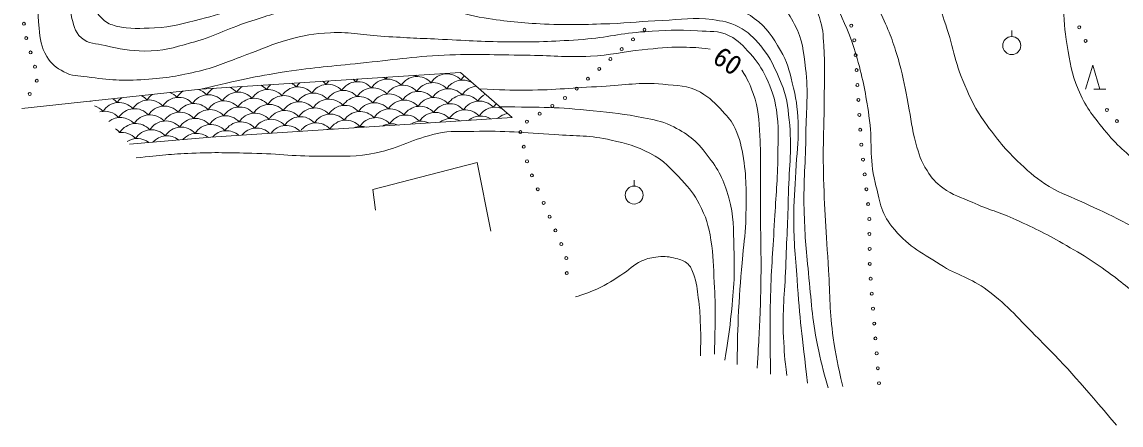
# Model space of a CAD drawing. Units: millimetres, scale not verified. Extents: x 40000 to 680000, y 20000 to 380000.
# Drawn here: x 311765 to 385188, y 240204 to 267156 of the extents above; entities that cross this region are included whole.
import ezdxf
from ezdxf.enums import TextEntityAlignment as Align

# ---------------------------------------------------------------- set-up
doc = ezdxf.new("R2010")
doc.units = ezdxf.units.MM
doc.header["$LTSCALE"] = 1000
doc.layers.add('M-WORK', color=1, linetype='Continuous', lineweight=13)
doc.styles.add('ＭＳ ゴシック', font='')
doc.styles.get('ＭＳ ゴシック').set_extended_font_data('MS Gothic')

msp = doc.modelspace()

# ---------------------------------------------------------------- linework, layer by layer
at = {"layer": 'M-WORK'}
for p, q in [((377889, 266176), (377889, 266576)), ((323715, 262662), (341053, 263784)), ((341053, 263784), (344508, 260760)), ((382814, 262662), (383294, 264262)), ((383294, 264262), (383774, 262662)), ((311765, 261370), (323715, 262662)), ((384174, 262662), (383374, 262662)), ((344508, 260760), (324373, 259451)), ((324373, 259451), (318959, 258976)), ((335208, 255944), (342166, 257765)), ((342166, 257765), (343077, 253164)), ((352661, 256182), (352661, 256582)), ((335387, 254578), (335208, 255944))]:
    msp.add_line(p, q, dxfattribs=at)
for centre, radius in [((311895, 267037), 100), ((353353, 266632), 100), ((367164, 266910), 100), ((382395, 266799), 100), ((312048, 266076), 100), ((352588, 265988), 100), ((367370, 265932), 100), ((377889, 265576), 600), ((382815, 265891), 100), ((312340, 265119), 100), ((351829, 265338), 100), ((351077, 264678), 100), ((367457, 264937), 100), ((312631, 264162), 100), ((350325, 264019), 100), ((367520, 263939), 100), ((312755, 263222), 100), ((349573, 263359), 100), ((367582, 262941), 100), ((312284, 262340), 100), ((348044, 262075), 100), ((348822, 262700), 100), ((347195, 261547), 100), ((367644, 261943), 100), ((346346, 261018), 100), ((367706, 260945), 100), ((384242, 261273), 100), ((345497, 260490), 100), ((367768, 259947), 100), ((384911, 260530), 100), ((345065, 259788), 100), ((345286, 258812), 100), ((367838, 258949), 100), ((345507, 257837), 100), ((367951, 257956), 100), ((345828, 256894), 100), ((368064, 256962), 100), ((346222, 255975), 100), ((352661, 255582), 600), ((368177, 255969), 100), ((346615, 255056), 100), ((368290, 254975), 100), ((347009, 254137), 100), ((368372, 253980), 100), ((347403, 253218), 100), ((368382, 252980), 100), ((347797, 252299), 100), ((368393, 251980), 100), ((348130, 251366), 100), ((348162, 250366), 100), ((368403, 250980), 100), ((368460, 249982), 100), ((368540, 248985), 100), ((368620, 247988), 100), ((368701, 246992), 100), ((368781, 245995), 100), ((368861, 244998), 100), ((368941, 244001), 100), ((369022, 243004), 100)]:
    msp.add_circle(centre, radius, dxfattribs=at)
for centre, start, end in [((339120, 262847), 143.26295, 148.1301), ((340160, 262436), 41.8699, 148.1301), ((339120, 262847), 41.8699, 44.14053), ((341113, 263021), 145.93964, 148.1301), ((327166, 261801), 41.8699, 63.71512), ((329158, 261975), 127.6142, 148.1301), ((329158, 261975), 41.8699, 59.78928), ((331151, 262149), 131.17476, 148.1301), ((332190, 261738), 41.8699, 148.1301), ((331151, 262149), 41.8699, 56.22872), ((333143, 262324), 134.46721, 148.1301), ((334183, 261913), 41.8699, 148.1301), ((333143, 262324), 41.8699, 52.93627), ((335135, 262498), 137.55326, 148.1301), ((336175, 262087), 41.8699, 148.1301), ((335135, 262498), 41.8699, 49.85022), ((337128, 262672), 140.47506, 148.1301), ((337215, 261676), 41.8699, 148.1301), ((338168, 262261), 41.8699, 148.1301), ((337128, 262672), 41.8699, 46.92842), ((339207, 261850), 41.8699, 148.1301), ((341200, 262025), 59.66959, 148.1301), ((342152, 262610), 131.46036, 148.1301), ((342240, 261614), 95.83655, 148.1301), ((319196, 261103), 41.8699, 64.51372), ((321189, 261278), 124.05145, 148.1301), ((321189, 261278), 41.8699, 68.29515), ((323181, 261452), 119.72407, 148.1301), ((324221, 261041), 41.8699, 148.1301), ((323181, 261452), 41.8699, 72.62253), ((325173, 261626), 119.22728, 148.1301), ((326213, 261215), 41.8699, 148.1301), ((325173, 261626), 41.8699, 68.1762), ((327166, 261801), 123.68836, 148.1301), ((328206, 261390), 41.8699, 148.1301), ((329245, 260979), 41.8699, 148.1301), ((330198, 261564), 41.8699, 148.1301), ((331238, 261153), 41.8699, 148.1301), ((333230, 261327), 41.8699, 148.1301), ((334270, 260916), 41.8699, 148.1301), ((335223, 261502), 41.8699, 148.1301), ((336262, 261091), 41.8699, 148.1301), ((338255, 261265), 41.8699, 148.1301), ((340247, 261439), 41.8699, 148.1301), ((341287, 261028), 41.8699, 148.1301), ((343279, 261203), 116.40237, 148.1301), ((317204, 260929), 131.24644, 133.7135), ((316251, 260344), 41.8699, 73.50771), ((318244, 260518), 41.8699, 148.1301), ((317204, 260929), 41.8699, 61.10016), ((319196, 261103), 127.83288, 148.1301), ((320236, 260692), 41.8699, 148.1301), ((321276, 260282), 41.8699, 148.1301), ((322228, 260867), 41.8699, 148.1301), ((323268, 260456), 41.8699, 148.1301), ((325261, 260630), 41.8699, 148.1301), ((326300, 260219), 41.8699, 148.1301), ((327253, 260804), 41.8699, 148.1301), ((328293, 260394), 41.8699, 148.1301), ((330285, 260568), 41.8699, 148.1301), ((331325, 260157), 41.8699, 148.1301), ((332278, 260742), 41.8699, 148.1301), ((333317, 260331), 41.8699, 148.1301), ((335310, 260506), 41.8699, 148.1301), ((337302, 260680), 41.8699, 148.1301), ((338342, 260269), 41.8699, 148.1301), ((339295, 260854), 41.8699, 148.1301), ((340334, 260443), 41.8699, 148.1301), ((342327, 260618), 41.8699, 148.1301), ((343366, 260207), 69.59811, 148.1301), ((344319, 260792), 134.18027, 148.1301), ((317291, 259933), 41.8699, 104.7223), ((318331, 259522), 41.8699, 128.19538), ((319283, 260107), 41.8699, 148.1301), ((320323, 259696), 41.8699, 148.1301), ((322316, 259871), 41.8699, 148.1301), ((323355, 259460), 41.8699, 148.1301), ((324308, 260045), 41.8699, 148.1301), ((325348, 259634), 41.8699, 148.1301), ((327340, 259808), 41.8699, 148.1301), ((329333, 259983), 41.8699, 148.1301), ((330372, 259572), 41.8699, 148.1301), ((332365, 259746), 41.8699, 148.1301), ((334357, 259920), 41.8699, 148.1301), ((335397, 259509), 41.8699, 148.1301), ((336350, 260095), 41.8699, 148.1301), ((337389, 259684), 41.8699, 148.1301), ((339382, 259858), 41.8699, 148.1301), ((340421, 259447), 60.46614, 126.97162), ((341374, 260032), 41.8699, 148.1301), ((342414, 259621), 56.89554, 130.54222), ((344406, 259796), 99.43043, 133.83727), ((317378, 258937), 41.8699, 60.06135), ((319371, 259111), 41.8699, 148.1301), ((320410, 258700), 41.8699, 148.1301), ((321363, 259285), 41.8699, 148.1301), ((322403, 258874), 41.8699, 148.1301), ((324395, 259049), 41.8699, 148.1301), ((326388, 259223), 41.8699, 148.1301), ((327427, 258812), 45.69974, 141.73802), ((328380, 259397), 41.8699, 148.1301), ((329420, 258986), 42.9988, 144.43896), ((331412, 259161), 41.8699, 147.03947), ((332452, 258750), 82.05504, 105.38271), ((333404, 259335), 41.8699, 148.1301), ((334444, 258924), 74.38026, 113.0575), ((336437, 259098), 68.92268, 118.51508), ((338429, 259273), 64.41459, 123.02317), ((318418, 258526), 41.8699, 98.28534), ((319458, 258115), 51.16504, 122.63666), ((321450, 258289), 51.21091, 138.8288), ((323443, 258463), 51.25681, 138.78289), ((325435, 258638), 48.52055, 138.9172)]:
    msp.add_arc(centre, 1250, start, end, dxfattribs=at)
for points, knots in [([(313621, 286002), (313924, 285044), (314001, 284742), (314172, 283918), (314420, 282726), (314483, 282037), (314514, 280821), (314548, 279458), (314506, 278692), (314392, 277334), (314255, 275705), (314125, 274795), (313831, 273188), (313580, 271813), (313234, 271083), (313026, 269701), (312854, 268560), (312801, 267899), (312904, 266750), (312973, 265983), (313032, 265514), (313416, 264848), (313716, 264327), (314037, 264114), (314563, 263823), (315109, 263521), (315504, 263563), (316123, 263482), (317617, 263287), (318474, 263203), (319976, 263311), (321409, 263414), (322214, 263534), (323610, 263872), (324883, 264181), (325545, 264532), (326780, 264970), (327860, 265352), (328429, 265677), (329536, 265969), (330618, 266255), (331246, 266381), (332365, 266433), (333786, 266499), (334578, 266274), (335998, 266189), (337503, 266099), (338346, 266060), (339851, 265994), (341661, 265914), (342674, 265825), (344485, 265823), (346353, 265821), (347402, 265849), (349265, 265994), (350882, 266120), (351767, 266411), (353386, 266506), (354755, 266586), (355530, 266658), (356898, 266555), (357733, 266491), (358269, 266611), (359019, 266238), (359660, 265918), (359935, 265579), (360409, 265043), (360910, 264477), (361165, 264119), (361482, 263433), (361851, 262635), (362035, 262157), (362165, 261287), (362342, 260109), (362281, 259430), (362263, 258239), (362237, 256541), (362131, 255593), (362043, 253898), (361941, 251926), (361829, 250824), (361775, 248850), (361719, 246803), (361732, 246120), (361775, 243607)], [0, 0, 0, 0, 1, 1, 1, 2, 2, 2, 3, 3, 3, 4, 4, 4, 5, 5, 5, 6, 6, 6, 7, 7, 7, 8, 8, 8, 9, 9, 9, 10, 10, 10, 11, 11, 11, 12, 12, 12, 13, 13, 13, 14, 14, 14, 15, 15, 15, 16, 16, 16, 17, 17, 17, 18, 18, 18, 19, 19, 19, 20, 20, 20, 21, 21, 21, 22, 22, 22, 23, 23, 23, 24, 24, 24, 25, 25, 25, 26, 26, 26, 27, 27, 27, 28, 28, 28, 28]), ([(362860, 243509), (362712, 244709), (362692, 245067), (362641, 246070), (362548, 247897), (362724, 248924), (362787, 250752), (362854, 252677), (362921, 253753), (362970, 255678), (363019, 257602), (363223, 258691), (363019, 260604), (362914, 261583), (362864, 262160), (362482, 263067), (362052, 264089), (361818, 264697), (361116, 265555), (360633, 266146), (360307, 266471), (359629, 266823), (359005, 267147), (358594, 267221), (357897, 267311), (356593, 267478), (355846, 267305), (354532, 267262), (353168, 267217), (352409, 267090), (351045, 267042), (349341, 266984), (348383, 266945), (346680, 267018), (345092, 267086), (344201, 267181), (342631, 267433), (340906, 267709), (339999, 268185), (338266, 268408), (336574, 268626), (335605, 268628), (333901, 268554), (332414, 268490), (331579, 268366), (330121, 268067), (328842, 267804), (328143, 267571), (326902, 267164), (325370, 266663), (324581, 266170), (323025, 265750), (321858, 265435), (321185, 265195), (319976, 265213), (318928, 265230), (318339, 265342), (317318, 265579), (316684, 265727), (316222, 265662), (315733, 266091), (315240, 266525), (315209, 266990), (315050, 267628), (314823, 268538), (314794, 269079), (314806, 270018), (314823, 271311), (315029, 272024), (315172, 273310), (315306, 274510), (315378, 275183), (315514, 276382), (315690, 277945), (315903, 278811), (315977, 280382), (316029, 281476), (316094, 282103), (315928, 283186), (315790, 284093), (315685, 284450), (315344, 285461)], [0, 0, 0, 0, 1, 1, 1, 2, 2, 2, 3, 3, 3, 4, 4, 4, 5, 5, 5, 6, 6, 6, 7, 7, 7, 8, 8, 8, 9, 9, 9, 10, 10, 10, 11, 11, 11, 12, 12, 12, 13, 13, 13, 14, 14, 14, 15, 15, 15, 16, 16, 16, 17, 17, 17, 18, 18, 18, 19, 19, 19, 20, 20, 20, 21, 21, 21, 22, 22, 22, 23, 23, 23, 24, 24, 24, 25, 25, 25, 26, 26, 26, 27, 27, 27, 27]), ([(318338, 284522), (318471, 284161), (318517, 284010), (318544, 283667), (318578, 283254), (318520, 283013), (318403, 282616), (318217, 281981), (318017, 281658), (317742, 281055), (317389, 280281), (317022, 279913), (316794, 279093), (316586, 278344), (316557, 277901), (316485, 277126), (316365, 275835), (316397, 275105), (316355, 273810), (316320, 272714), (316270, 272101), (316282, 271005), (316291, 270089), (316205, 269553), (316428, 268664), (316575, 268081), (316737, 267725), (317184, 267323), (317469, 267067), (317690, 266976), (318062, 266884), (319034, 266644), (319622, 266731), (320623, 266762), (321844, 266800), (322508, 267059), (323695, 267347), (325464, 267776), (326409, 268185), (328158, 268688), (329790, 269159), (330680, 269539), (332353, 269835), (333880, 270105), (334752, 270200), (336303, 270249), (337390, 270284), (338003, 270248), (339083, 270127), (340336, 269987), (341007, 269712), (342253, 269518), (343616, 269305), (344388, 269224), (345765, 269152), (347934, 269039), (349153, 269144), (351325, 269127), (353049, 269114), (354033, 269326), (355739, 269079), (356876, 268914), (357512, 268760), (358592, 268371), (359443, 268066), (359960, 267928), (360690, 267396), (361565, 266758), (361895, 266183), (362445, 265250), (362903, 264474), (363003, 263953), (363226, 263080), (363483, 262072), (363571, 261485), (363616, 260446), (363665, 259331), (363548, 258707), (363494, 257593), (363433, 256316), (363336, 255603), (363323, 254325), (363306, 252608), (363428, 251648), (363543, 249935), (363726, 247217), (363856, 246319), (364250, 242997)], [0, 0, 0, 0, 1, 1, 1, 2, 2, 2, 3, 3, 3, 4, 4, 4, 5, 5, 5, 6, 6, 6, 7, 7, 7, 8, 8, 8, 9, 9, 9, 10, 10, 10, 11, 11, 11, 12, 12, 12, 13, 13, 13, 14, 14, 14, 15, 15, 15, 16, 16, 16, 17, 17, 17, 18, 18, 18, 19, 19, 19, 20, 20, 20, 21, 21, 21, 22, 22, 22, 23, 23, 23, 24, 24, 24, 25, 25, 25, 26, 26, 26, 27, 27, 27, 28, 28, 28, 29, 29, 29, 29]), ([(365625, 242692), (365242, 244020), (365151, 244421), (364917, 245545), (364530, 247406), (364502, 248482), (364308, 250373), (364137, 252035), (364059, 252971), (364015, 254641), (363962, 256622), (364117, 257732), (364137, 259713), (364154, 261409), (364316, 262371), (364113, 264054), (363971, 265224), (363928, 265937), (363381, 266981), (362824, 268044), (362371, 268592), (361479, 269395), (360635, 270155), (360086, 270536), (359040, 270980), (357876, 271474), (357129, 271517), (355870, 271638), (354247, 271795), (353329, 271518), (351700, 271468), (349576, 271402), (348386, 271336), (346262, 271346), (344127, 271356), (342931, 271429), (340799, 271541), (339560, 271606), (338864, 271635), (337629, 271760), (336448, 271880), (335801, 272088), (334617, 272151), (333105, 272230), (332235, 272387), (330742, 272142), (329875, 271999), (329411, 271807), (328580, 271524), (327467, 271145), (326882, 270823), (325767, 270451), (324696, 270093), (324093, 269882), (322987, 269654), (322101, 269472), (321599, 269318), (320695, 269329), (320016, 269337), (319555, 269210), (318971, 269557), (318474, 269852), (318328, 270207), (318045, 270711), (317738, 271255), (317648, 271611), (317524, 272223), (317401, 272834), (317368, 273197), (317443, 273816), (317525, 274489), (317668, 274853), (317898, 275491), (318208, 276346), (318525, 276767), (318841, 277620), (319208, 278609), (319424, 279169), (319622, 280205), (319770, 280982), (319884, 281433), (319817, 282221), (319747, 283039), (319592, 283394), (319237, 284240)], [0, 0, 0, 0, 1, 1, 1, 2, 2, 2, 3, 3, 3, 4, 4, 4, 5, 5, 5, 6, 6, 6, 7, 7, 7, 8, 8, 8, 9, 9, 9, 10, 10, 10, 11, 11, 11, 12, 12, 12, 13, 13, 13, 14, 14, 14, 15, 15, 15, 16, 16, 16, 17, 17, 17, 18, 18, 18, 19, 19, 19, 20, 20, 20, 21, 21, 21, 22, 22, 22, 23, 23, 23, 24, 24, 24, 25, 25, 25, 26, 26, 26, 27, 27, 27, 28, 28, 28, 28]), ([(355275, 276104), (356299, 275532), (356586, 275384), (357442, 274952), (358868, 274231), (359753, 274005), (361173, 273270), (362076, 272801), (362600, 272544), (363392, 271904), (364200, 271251), (364570, 270775), (365172, 269929), (365822, 269015), (366104, 268440), (366562, 267417), (367023, 266388), (367256, 265795), (367562, 264710), (367976, 263242), (368123, 262393), (368348, 260884), (368607, 259153), (368339, 258120), (368763, 256421), (369062, 255225), (369116, 254435), (369885, 253471), (370883, 252219), (371755, 251796), (373104, 250935), (374282, 250182), (375129, 250063), (376250, 249227), (377724, 248128), (378362, 247283), (379664, 245984), (381817, 243835), (382467, 243016), (384883, 240204)], [0, 0, 0, 0, 1, 1, 1, 2, 2, 2, 3, 3, 3, 4, 4, 4, 5, 5, 5, 6, 6, 6, 7, 7, 7, 8, 8, 8, 9, 9, 9, 10, 10, 10, 11, 11, 11, 12, 12, 12, 13, 13, 13, 13]), ([(391233, 241429), (390749, 242273), (390627, 242488), (390241, 243168), (389658, 244200), (389418, 244831), (388762, 245818), (388177, 246699), (387843, 247195), (387136, 247981), (386391, 248810), (385903, 249215), (385023, 249899), (383735, 250899), (382954, 251388), (381544, 252208), (380267, 252950), (379519, 253312), (378178, 253931), (377055, 254450), (376363, 254593), (375236, 255102), (374462, 255451), (373961, 255547), (373285, 256061), (372798, 256431), (372556, 256699), (372228, 257215), (371813, 257869), (371694, 258308), (371480, 259052), (371194, 260047), (371183, 260639), (370976, 261653), (370755, 262736), (370678, 263355), (370375, 264417), (370029, 265626), (369804, 266303), (369269, 267441), (368678, 268698), (368239, 269354), (367440, 270489), (366591, 271697), (366213, 272100), (365024, 273396)], [0, 0, 0, 0, 1, 1, 1, 2, 2, 2, 3, 3, 3, 4, 4, 4, 5, 5, 5, 6, 6, 6, 7, 7, 7, 8, 8, 8, 9, 9, 9, 10, 10, 10, 11, 11, 11, 12, 12, 12, 13, 13, 13, 14, 14, 14, 15, 15, 15, 15]), ([(371237, 272071), (371728, 271275), (371863, 271020), (372212, 270319), (372781, 269174), (372961, 268469), (373382, 267262), (373966, 265590), (374033, 264558), (374748, 262938), (375193, 261929), (375433, 261342), (376081, 260450), (376923, 259292), (377427, 258651), (378471, 257670), (379166, 257017), (379573, 256653), (380389, 256158), (381254, 255634), (381818, 255488), (382730, 255053), (383735, 254573), (384320, 254347), (385299, 253817), (386638, 253092), (387390, 252672), (388616, 251769), (389431, 251168), (389869, 250796), (390567, 250062), (391100, 249501), (391366, 249151), (391786, 248501), (392497, 247401), (392673, 246660), (393200, 245461), (393526, 244720), (393640, 244276), (393981, 243542), (394306, 242841), (394436, 242605), (394891, 241787)], [0, 0, 0, 0, 1, 1, 1, 2, 2, 2, 3, 3, 3, 4, 4, 4, 5, 5, 5, 6, 6, 6, 7, 7, 7, 8, 8, 8, 9, 9, 9, 10, 10, 10, 11, 11, 11, 12, 12, 12, 13, 13, 13, 14, 14, 14, 14]), ([(364405, 268745), (364742, 268193), (364853, 267978), (365039, 267444), (365281, 266752), (365281, 266322), (365332, 265591), (365433, 264146), (365362, 263332), (365356, 261884), (365349, 260036), (365267, 259000), (365308, 257153), (365364, 254578), (365492, 253139), (365649, 250568), (365757, 248796), (365707, 247790), (365966, 246033), (366154, 244756), (366243, 244298), (366600, 242789)], [0, 0, 0, 0, 1, 1, 1, 2, 2, 2, 3, 3, 3, 4, 4, 4, 5, 5, 5, 6, 6, 6, 7, 7, 7, 7]), ([(381344, 268531), (381387, 267162), (381402, 266726), (381589, 265588), (381779, 264425), (381861, 263746), (382320, 262661), (382810, 261506), (383269, 260936), (384052, 259954), (384909, 258880), (385551, 258421), (386564, 257491), (387778, 256376), (388532, 255835), (389783, 254760), (391267, 253484), (392164, 252838), (393563, 251468), (394844, 250214), (395425, 249379), (396684, 248103), (397394, 247383), (397770, 246950), (398562, 246322), (399316, 245725), (399772, 245403), (400659, 245030), (401575, 244644), (402129, 244430), (403122, 244396), (404096, 244363), (404650, 244514), (405585, 244786), (406690, 245107), (407215, 245540), (408268, 246005), (409595, 246591), (410333, 246933), (411682, 247469), (412799, 247912), (413437, 248133), (414584, 248493), (416211, 249003), (417153, 249182), (418803, 249615), (420240, 249991), (421082, 250079), (422485, 250566), (423503, 250919), (424012, 251272), (424972, 251761), (425596, 252078), (425888, 252369), (426533, 252639), (426809, 252753), (426911, 252798), (427250, 252906)], [0, 0, 0, 0, 1, 1, 1, 2, 2, 2, 3, 3, 3, 4, 4, 4, 5, 5, 5, 6, 6, 6, 7, 7, 7, 8, 8, 8, 9, 9, 9, 10, 10, 10, 11, 11, 11, 12, 12, 12, 13, 13, 13, 14, 14, 14, 15, 15, 15, 16, 16, 16, 17, 17, 17, 18, 18, 18, 19, 19, 19, 19]), ([(357739, 265348), (356885, 265440), (356626, 265455), (355910, 265469), (354851, 265491), (354258, 265393), (353203, 265299), (351845, 265178), (351102, 264920), (349740, 264860), (348046, 264785), (347095, 264918), (345399, 264933), (343275, 264952), (342083, 265031), (339961, 264933), (337772, 264831), (336556, 264626), (334377, 264396), (332441, 264193), (331350, 264130), (329426, 263836), (327175, 263491), (326405, 263296), (323715, 262662)], [0, 0, 0, 0, 1, 1, 1, 2, 2, 2, 3, 3, 3, 4, 4, 4, 5, 5, 5, 6, 6, 6, 7, 7, 7, 8, 8, 8, 8]), ([(360873, 243997), (361011, 246007), (361033, 246552), (361092, 248192), (361191, 250952), (361104, 252501), (361092, 255264), (361085, 256935), (361158, 257875), (361055, 259544), (360987, 260660), (361005, 261324), (360617, 262372), (360381, 263007), (360262, 263271), (359861, 263933)], [0, 0, 0, 0, 1, 1, 1, 2, 2, 2, 3, 3, 3, 4, 4, 4, 5, 5, 5, 5]), ([(342316, 262679), (343843, 262606), (344271, 262600), (345524, 262601), (347470, 262602), (348555, 262762), (350499, 262845), (352089, 262912), (352989, 263159), (354572, 262991), (355569, 262886), (356210, 262948), (357084, 262455), (357748, 262079), (358051, 261746), (358571, 261187), (358947, 260782), (359167, 260541), (359400, 260040), (359747, 259297), (359832, 258827), (359961, 258016), (360203, 256500), (360138, 255625), (360132, 254090), (360128, 253096), (359990, 252545), (359912, 251554), (359799, 250116), (359715, 249312), (359644, 247872), (359574, 246463), (359568, 245997), (359547, 244262)], [0, 0, 0, 0, 1, 1, 1, 2, 2, 2, 3, 3, 3, 4, 4, 4, 5, 5, 5, 6, 6, 6, 7, 7, 7, 8, 8, 8, 9, 9, 9, 10, 10, 10, 11, 11, 11, 11]), ([(358717, 244531), (358941, 245829), (358987, 246206), (359108, 247286), (359314, 249134), (359395, 250183), (359327, 252042), (359278, 253362), (359331, 254132), (358986, 255407), (358659, 256612), (358297, 257263), (357547, 258260), (356810, 259240), (356214, 259706), (355108, 260236), (354439, 260556), (354005, 260596), (353279, 260748), (351980, 261020), (351233, 261066), (349914, 261211), (347491, 261477), (346635, 261443), (343679, 261486)], [0, 0, 0, 0, 1, 1, 1, 2, 2, 2, 3, 3, 3, 4, 4, 4, 5, 5, 5, 6, 6, 6, 7, 7, 7, 8, 8, 8, 8]), ([(319384, 258061), (321151, 258260), (321654, 258313), (323115, 258378), (324676, 258448), (325552, 258408), (327114, 258378), (329002, 258343), (330056, 258150), (331943, 258183), (333307, 258207), (334097, 258111), (335430, 258403), (337061, 258759), (337872, 259339), (339503, 259695), (340435, 259899), (340987, 259820), (341941, 259842), (344057, 259889), (345243, 259761), (347355, 259622), (348835, 259524), (349689, 259585), (351135, 259256), (352175, 259020), (352773, 258869), (353720, 258378), (354686, 257878), (355092, 257362), (355842, 256574), (356372, 256016), (356653, 255670), (357012, 254989), (357474, 254112), (357626, 253551), (357793, 252574), (357979, 251482), (357953, 250852), (358012, 249746), (358113, 247877), (358073, 247235), (358024, 244954)], [0, 0, 0, 0, 1, 1, 1, 2, 2, 2, 3, 3, 3, 4, 4, 4, 5, 5, 5, 6, 6, 6, 7, 7, 7, 8, 8, 8, 9, 9, 9, 10, 10, 10, 11, 11, 11, 12, 12, 12, 13, 13, 13, 14, 14, 14, 14]), ([(348733, 248772), (349300, 248937), (349476, 249004), (349936, 249195), (350695, 249509), (351075, 249785), (351773, 250219), (352336, 250569), (352565, 250912), (353171, 251178), (353579, 251357), (353834, 251407), (354277, 251455), (354734, 251504), (355003, 251459), (355447, 251341), (355785, 251251), (356015, 251216), (356260, 250967), (356520, 250704), (356567, 250472), (356683, 250122), (356887, 249503), (356888, 249125), (356976, 248480), (357061, 247849), (357063, 247490), (357089, 246854), (357122, 246061), (357111, 245791), (357089, 244822)], [0, 0, 0, 0, 1, 1, 1, 2, 2, 2, 3, 3, 3, 4, 4, 4, 5, 5, 5, 6, 6, 6, 7, 7, 7, 8, 8, 8, 9, 9, 9, 10, 10, 10, 10])]:
    msp.add_open_spline(points, degree=3, knots=knots, dxfattribs=at)

# ---------------------------------------------------------------- texts
at = {"layer": 'M-WORK', "style": 'ＭＳ ゴシック'}
msp.add_text('60', height=1320, rotation=326.31, dxfattribs=at).set_placement((358917, 264559), align=Align.MIDDLE_CENTER)

doc.saveas('drawing.dxf')
